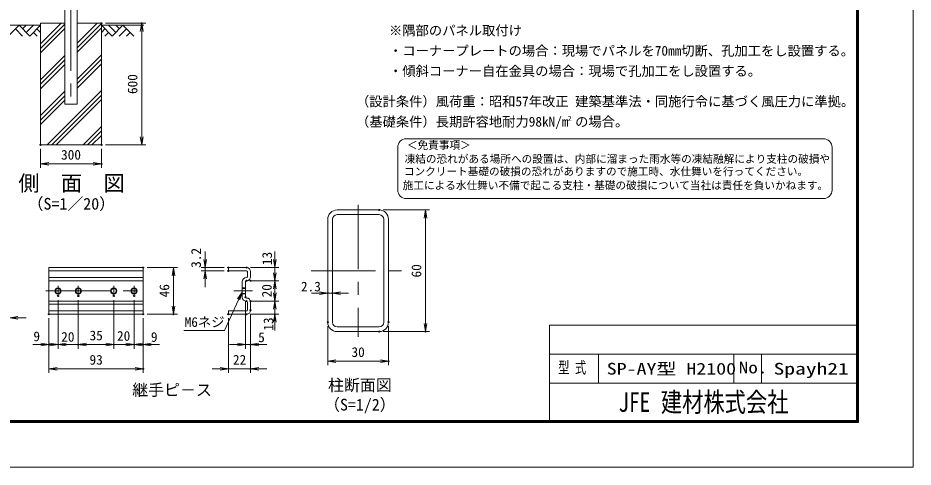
# Model space of a CAD drawing. Units: millimetres, scale not verified, with parts at other scales. Extents: x -4200 to 4200, y -2970 to 2970.
# Drawn here: x -219 to 4200, y -2970 to -754 of the extents above; entities that cross this region are included whole.
import ezdxf
from ezdxf.enums import TextEntityAlignment as Align

# ---------------------------------------------------------------- set-up
doc = ezdxf.new("R2010")
doc.units = ezdxf.units.MM
doc.header["$LTSCALE"] = 10
doc.header["$PDMODE"] = 32
doc.header["$PDSIZE"] = 5
doc.linetypes.add('USER1', pattern=[50.8, 31.75, -6.35, 6.35, -6.35])
doc.linetypes.add('USER2', pattern=[0.375, 0.25, -0.125])
for name, color, linetype, lineweight in [('0-0_D-BGD', 7, 'Continuous', 18), ('0-1_D-STR4', 7, 'Continuous', 18), ('0-2_D-DCR-HCH', 7, 'Continuous', 13), ('0-3_D-STR3', 3, 'Continuous', 13), ('0-4_D-BMK', 2, 'USER1', 13), ('0-5_D-STR1', 1, 'Continuous', 18), ('0-6_D-STR-DIM', 7, 'Continuous', 13), ('0-7_0', 7, 'Continuous', 18), ('0-9_D-TTL-TXT', 7, 'Continuous', 18), ('0-A_D-STR-TXT', 7, 'Continuous', 13), ('0-B_D-TTL', 7, 'Continuous', 18), ('0-C_WAKU', 7, 'Continuous', 18)]:
    doc.layers.add(name, color=color, linetype=linetype, lineweight=lineweight)
doc.layers.add('0-8_Defpoints', color=253, linetype='Continuous')
doc.styles.add('ＭＳ ゴシック', font='')
doc.styles.get('ＭＳ ゴシック').set_extended_font_data('MS Gothic')

# ---------------------------------------------------------------- blocks, each defined once
blk = doc.blocks.new('_Open')
at = {"layer": '0-7_0'}
blk.add_line((-10, 1.667), (0, 0), dxfattribs=at)
blk.add_lwpolyline([(-10, -1.667), (0, 0), (-10, 0)], dxfattribs=at)

msp = doc.modelspace()

# ---------------------------------------------------------------- linework, layer by layer
at = {"layer": '0-0_D-BGD'}
for p, q in [((-106.93, -790), (-306.93, -790)), ((193.07, -790), (403.07, -790))]:
    msp.add_line(p, q, dxfattribs=at)
at = {"layer": '0-1_D-STR4'}
for p, q in [((-106.93, -780), (-106.93, -1380)), ((13.07, -780), (-106.93, -780)), ((193.07, -780), (73.07, -780)), ((193.07, -780), (193.07, -1380)), ((193.07, -1380), (-106.93, -1380))]:
    msp.add_line(p, q, dxfattribs=at)
at = {"layer": '0-2_D-DCR-HCH'}
for p, q in [((-213.36, -790), (-266.57, -843.21)), ((-213.36, -790), (-160.14, -843.21)), ((-195.62, -807.74), (-177.88, -790)), ((-177.88, -825.47), (-142.41, -790)), ((-160.14, -843.21), (-106.93, -790)), ((-106.93, -882.25), (-4.68, -780)), ((-106.93, -904.35), (13.07, -784.35)), ((73.07, -879.03), (172.1, -780)), ((73.07, -901.13), (193.07, -781.13)), ((246.28, -843.21), (193.07, -790)), ((264.02, -825.47), (228.54, -790)), ((299.49, -790), (246.28, -843.21)), ((281.85, -807.83), (264.02, -790)), ((299.49, -790), (352.7, -843.21)), ((-231.09, -807.74), (-195.46, -843.21)), ((-142.41, -825.47), (-124.59, -843.21)), ((-124.67, -807.74), (-106.93, -825.39)), ((-106.93, -926.45), (13.07, -806.45)), ((73.07, -923.22), (193.07, -803.22)), ((210.81, -807.74), (193.07, -825.39)), ((228.54, -825.47), (210.72, -843.21)), ((317.23, -807.74), (281.59, -843.21)), ((334.97, -825.47), (317.15, -843.21)), ((-106.93, -1059.03), (13.07, -939.03)), ((-106.93, -1081.13), (13.07, -961.13)), ((73.07, -1055.81), (193.07, -935.81)), ((73.07, -1077.9), (193.07, -957.9)), ((-106.93, -1103.22), (13.07, -983.22)), ((73.07, -1100), (193.07, -980)), ((-106.93, -1235.81), (13.07, -1115.81)), ((-106.93, -1257.9), (13.07, -1137.9)), ((-74.35, -1380), (193.07, -1112.58)), ((-52.25, -1380), (193.07, -1134.68)), ((-106.93, -1280), (13.07, -1160)), ((-30.15, -1380), (193.07, -1156.78)), ((102.43, -1380), (193.07, -1289.36)), ((124.52, -1380), (193.07, -1311.46)), ((146.62, -1380), (193.07, -1333.55))]:
    msp.add_line(p, q, dxfattribs=at)
at = {"layer": '0-3_D-STR3'}
for p, q in [((-65.68, -1985.76), (-65.68, -2215.76)), ((-65.68, -1985.76), (399.32, -1985.76)), ((399.32, -1985.76), (399.32, -2215.76)), ((819.9, -1985.76), (819.9, -2001.76)), ((819.9, -1985.76), (909.9, -1985.76)), ((-65.68, -2001.76), (399.32, -2001.76)), ((819.9, -2001.76), (909.9, -2001.76)), ((913.9, -2005.76), (913.9, -2030.76)), ((929.9, -2005.76), (929.9, -2030.76)), ((399.32, -2034.76), (-65.68, -2034.76)), ((888.9, -2054.76), (888.9, -2131.76)), ((904.9, -2054.76), (904.9, -2131.76)), ((908.9, -2034.76), (909.9, -2034.76)), ((908.9, -2050.76), (909.9, -2050.76)), ((908.9, -2135.76), (909.9, -2135.76)), ((908.9, -2151.76), (909.9, -2151.76)), ((913.9, -2155.76), (913.9, -2195.76)), ((929.9, -2155.76), (929.9, -2195.76)), ((399.32, -2166.76), (-65.68, -2166.76)), ((-65.68, -2199.76), (399.32, -2199.76)), ((819.9, -2199.76), (909.9, -2199.76)), ((819.9, -2199.76), (819.9, -2215.76)), ((-65.68, -2215.76), (399.32, -2215.76)), ((819.9, -2215.76), (909.9, -2215.76))]:
    msp.add_line(p, q, dxfattribs=at)
at = {"layer": '0-3_D-STR3', "linetype": 'USER2'}
for p, q in [((399.32, -2050.76), (-65.68, -2050.76)), ((888.9, -2085.76), (904.9, -2085.76)), ((888.9, -2088.47), (904.9, -2088.47)), ((888.9, -2113.06), (904.9, -2113.06)), ((888.9, -2115.76), (904.9, -2115.76)), ((399.32, -2150.76), (-65.68, -2150.76))]:
    msp.add_line(p, q, dxfattribs=at)
at = {"layer": '0-3_D-STR3'}
for centre, radius in [((-20.68, -2100.76), 15), ((-20.68, -2100.76), 12.29), ((79.32, -2100.76), 15), ((79.32, -2100.76), 12.29), ((254.32, -2100.76), 15), ((254.32, -2100.76), 12.29), ((354.32, -2100.76), 15), ((354.32, -2100.76), 12.29)]:
    msp.add_circle(centre, radius, dxfattribs=at)
for centre, radius, start, end in [((909.9, -2005.76), 20, 0, 90), ((909.9, -2005.76), 4, 0, 90), ((909.9, -2030.76), 4, 270, 0), ((909.9, -2030.76), 20, 270, 0), ((908.9, -2054.76), 20, 90, 180), ((908.9, -2054.76), 4, 90, 180), ((908.9, -2131.76), 20, 180, 270), ((908.9, -2131.76), 4, 180, 270), ((909.9, -2155.76), 20, 0, 90), ((909.9, -2155.76), 4, 0, 90), ((909.9, -2195.76), 4, 270, 0), ((909.9, -2195.76), 20, 270, 0)]:
    msp.add_arc(centre, radius, start, end, dxfattribs=at)
at = {"layer": '0-4_D-BMK'}
for p, q in [((43.07, 1335), (43.07, -1195)), ((1460.41, -1675.43), (1460.41, -2327.41)), ((1229.41, -2001.42), (1691.41, -2001.42)), ((-20.68, -2075.76), (-20.68, -2125.76)), ((79.32, -2075.76), (79.32, -2125.76)), ((254.32, -2075.76), (254.32, -2125.76)), ((354.32, -2075.76), (354.32, -2125.76)), ((-80.68, -2100.76), (414.32, -2100.76)), ((847.53, -2100.76), (939.85, -2100.76))]:
    msp.add_line(p, q, dxfattribs=at)
at = {"layer": '0-5_D-STR1'}
for p, q in [((13.07, 1310), (13.07, -1180)), ((73.07, -1180), (73.07, 1310)), ((13.07, -1180), (73.07, -1180)), ((1356.41, -1701.42), (1564.41, -1701.42)), ((1310.41, -1747.42), (1310.41, -2255.42)), ((1333.41, -1747.42), (1333.41, -2255.42)), ((1356.41, -1724.42), (1564.41, -1724.42)), ((1587.41, -1747.42), (1587.41, -2255.42)), ((1610.41, -1747.42), (1610.41, -2255.42)), ((1356.41, -2278.42), (1564.41, -2278.42)), ((1356.41, -2301.42), (1564.41, -2301.42))]:
    msp.add_line(p, q, dxfattribs=at)
for centre, radius, start, end in [((1356.41, -1747.42), 46, 90, 180), ((1564.41, -1747.42), 46, 0, 90), ((1356.41, -1747.42), 23, 90, 180), ((1564.41, -1747.42), 23, 0, 90), ((1356.41, -2255.42), 46, 180, 270), ((1356.41, -2255.42), 23, 180, 270), ((1564.41, -2255.42), 23, 270, 0), ((1564.41, -2255.42), 46, 270, 0)]:
    msp.add_arc(centre, radius, start, end, dxfattribs=at)
at = {"layer": '0-6_D-STR-DIM'}
for p, q in [((213.07, -780), (412.08, -780)), ((392.08, -1380), (392.08, -780)), ((-106.93, -1400), (-106.93, -1494.25)), ((193.07, -1400), (193.07, -1494.25)), ((213.07, -1380), (412.08, -1380)), ((-106.93, -1474.25), (193.07, -1474.25)), ((1584.41, -1701.42), (1813.28, -1701.42)), ((1793.28, -1701.42), (1793.28, -2301.42)), ((704.9, -1945.76), (704.9, -1905.76)), ((1049.9, -1945.76), (1049.9, -1905.76)), ((419.32, -1985.76), (569.32, -1985.76)), ((549.32, -1985.76), (549.32, -2215.76)), ((799.9, -1985.76), (684.9, -1985.76)), ((704.9, -2001.76), (704.9, -1985.76)), ((929.9, -1985.76), (1069.9, -1985.76)), ((1049.9, -2010.76), (1049.9, -1970.76)), ((1049.9, -1985.76), (1049.9, -2050.76)), ((799.9, -2001.76), (684.9, -2001.76)), ((704.9, -2041.76), (704.9, -2081.76)), ((929.9, -2050.76), (1069.9, -2050.76)), ((949.9, -2050.76), (1069.9, -2050.76)), ((1049.9, -2050.76), (1049.9, -2150.76)), ((1049.9, -2110.76), (1049.9, -2070.76)), ((1049.9, -2090.76), (1049.9, -2130.76)), ((1270.41, -2111.8), (1230.41, -2111.8)), ((1333.41, -2111.8), (1310.41, -2111.8)), ((1373.41, -2111.8), (1413.41, -2111.8)), ((-20.68, -2145.76), (-20.68, -2385.76)), ((-20.68, -2145.76), (-20.68, -2385.76)), ((79.32, -2145.76), (79.32, -2385.76)), ((79.32, -2145.76), (79.32, -2385.76)), ((254.32, -2145.76), (254.32, -2385.76)), ((254.32, -2145.76), (254.32, -2385.76)), ((354.32, -2145.76), (354.32, -2385.76)), ((354.32, -2145.76), (354.32, -2385.76)), ((904.9, -2151.76), (904.9, -2385.76)), ((929.9, -2150.76), (1069.9, -2150.76)), ((949.9, -2150.76), (1069.9, -2150.76)), ((1049.9, -2150.76), (1049.9, -2215.76)), ((1049.9, -2190.76), (1049.9, -2230.76)), ((-218.92, -2233.06), (-178.92, -2233.06)), ((-65.68, -2235.76), (-65.68, -2385.76)), ((-65.68, -2235.76), (-65.68, -2505.76)), ((399.32, -2235.76), (399.32, -2385.76)), ((399.32, -2235.76), (399.32, -2505.76)), ((419.32, -2215.76), (569.32, -2215.76)), ((819.9, -2235.76), (819.9, -2505.76)), ((929.9, -2215.76), (1069.9, -2215.76)), ((929.9, -2215.76), (929.9, -2385.76)), ((929.9, -2215.76), (929.9, -2505.76)), ((1049.9, -2255.76), (1049.9, -2295.76)), ((1310.41, -2274.62), (1310.41, -2467.92)), ((1610.41, -2274.62), (1610.41, -2467.92)), ((1584.41, -2301.42), (1813.28, -2301.42)), ((-105.68, -2365.76), (-145.68, -2365.76)), ((-60.68, -2365.76), (-100.68, -2365.76)), ((-20.68, -2365.76), (-65.68, -2365.76)), ((-20.68, -2365.76), (79.32, -2365.76)), ((19.32, -2365.76), (59.32, -2365.76)), ((79.32, -2365.76), (254.32, -2365.76)), ((119.32, -2365.76), (159.32, -2365.76)), ((214.32, -2365.76), (174.32, -2365.76)), ((254.32, -2365.76), (354.32, -2365.76)), ((314.32, -2365.76), (274.32, -2365.76)), ((354.32, -2365.76), (399.32, -2365.76)), ((394.32, -2365.76), (434.32, -2365.76)), ((439.32, -2365.76), (479.32, -2365.76)), ((864.9, -2365.76), (824.9, -2365.76)), ((904.9, -2365.76), (929.9, -2365.76)), ((969.9, -2365.76), (1009.9, -2365.76)), ((1310.41, -2447.92), (1610.41, -2447.92)), ((-65.68, -2485.76), (399.32, -2485.76)), ((779.9, -2485.76), (739.9, -2485.76)), ((819.9, -2485.76), (929.9, -2485.76)), ((969.9, -2485.76), (1009.9, -2485.76))]:
    msp.add_line(p, q, dxfattribs=at)
at = {"layer": '0-8_Defpoints'}
for p in [(193.07, -780), (392.08, -780), (-106.93, -1380), (193.07, -1380), (193.07, -1380), (193.07, -1474.25), (1564.41, -1701.42), (399.32, -1985.76), (704.9, -1985.76), (819.9, -1985.76), (909.9, -1985.76), (819.9, -2001.76), (909.9, -2050.76), (929.9, -2050.76), (1049.9, -2050.76), (1310.41, -2111.8), (1333.41, -2111.8), (-20.68, -2125.76), (79.32, -2125.76), (254.32, -2125.76), (354.32, -2125.76), (904.9, -2131.76), (909.9, -2150.76), (929.9, -2150.76), (1049.9, -2150.76), (929.9, -2195.76), (-65.68, -2215.76), (399.32, -2215.76), (399.32, -2215.76), (549.32, -2215.76), (819.9, -2215.76), (909.9, -2215.76), (1049.9, -2215.76), (1310.41, -2254.62), (1610.41, -2254.62), (1564.41, -2301.42), (1793.28, -2301.42), (-65.68, -2365.76), (79.32, -2365.76), (254.32, -2365.76), (354.32, -2365.76), (399.32, -2365.76), (929.9, -2365.76), (1610.41, -2447.92), (399.32, -2485.76), (929.9, -2485.76)]:
    msp.add_point(p, dxfattribs=at)
at = {"layer": '0-9_D-TTL-TXT', "color": 2}
for p, q in [((3757.89, -1350.23), (1698.24, -1350.23)), ((1656.13, -1392.34), (1656.13, -1602.89)), ((3800, -1602.89), (3800, -1392.34)), ((1698.24, -1645), (3757.89, -1645))]:
    msp.add_line(p, q, dxfattribs=at)
for centre, start, end in [((1698.24, -1392.34), 90, 180), ((3757.89, -1392.34), 0, 90), ((1698.24, -1602.89), 180, 270), ((3757.89, -1602.89), 270, 0)]:
    msp.add_arc(centre, 42.11, start, end, dxfattribs=at)
at = {"layer": '0-A_D-STR-TXT'}
msp.add_lwpolyline([(599.67, -2296.81), (801.54, -2296.81), (886.98, -2108.06)], dxfattribs=at)
at = {"layer": '0-B_D-TTL'}
for points in [[(-4200, -2970), (4200, -2970), (4200, 2970), (-4200, 2970)], [(-3930, 2750), (3930, 2750), (3930, -2750), (-3930, -2750)], [(-3927.5, 2747.5), (3927.5, 2747.5), (3927.5, -2747.5), (-3927.5, -2747.5)], [(-3925, 2745), (3925, 2745), (3925, -2745), (-3925, -2745)], [(-3922.5, 2742.5), (3922.5, 2742.5), (3922.5, -2742.5), (-3922.5, -2742.5)], [(-3920, 2740), (3920, 2740), (3920, -2740), (-3920, -2740)]]:
    msp.add_lwpolyline(points, close=True, dxfattribs=at)
at = {"layer": '0-C_WAKU'}
for p, q in [((2405.55, -2269.93), (3920, -2269.93)), ((2405.55, -2740), (2405.55, -2269.93)), ((2405.55, -2413.18), (3920, -2413.18)), ((2647.73, -2556.43), (2647.73, -2413.18)), ((3315.19, -2556.43), (3315.19, -2413.18)), ((3451.28, -2556.43), (3451.28, -2413.18)), ((2405.55, -2556.43), (3920, -2556.43))]:
    msp.add_line(p, q, dxfattribs=at)

# ---------------------------------------------------------------- block references
at = {"layer": '0-6_D-STR-DIM', "xscale": 4, "yscale": 4}
for p, rotation in [((392.08, -780), 90), ((392.08, -1380), 270), ((-106.93, -1474.25), 180), ((1793.28, -1701.42), 90), ((549.32, -1985.76), 90), ((704.9, -1985.76), 270), ((1049.9, -1985.76), 270), ((704.9, -2001.76), 90), ((1049.9, -2050.76), 270), ((1049.9, -2050.76), 90), ((1049.9, -2150.76), 270), ((1333.41, -2111.8), 180), ((1049.9, -2150.76), 90), ((549.32, -2215.76), 270), ((-258.92, -2233.06), 180), ((1049.9, -2215.76), 90), ((1793.28, -2301.42), 270), ((-20.68, -2365.76), 180), ((79.32, -2365.76), 180), ((79.32, -2365.76), 180), ((354.32, -2365.76), 180), ((399.32, -2365.76), 180), ((929.9, -2365.76), 180), ((1310.41, -2447.92), 180), ((-65.68, -2485.76), 180), ((929.9, -2485.76), 180)]:
    msp.add_blockref('_Open', p, dxfattribs=dict(at, rotation=rotation))
for p in [(193.07, -1474.25), (1310.41, -2111.8), (-65.68, -2365.76), (-20.68, -2365.76), (254.32, -2365.76), (254.32, -2365.76), (354.32, -2365.76), (904.9, -2365.76), (1610.41, -2447.92), (399.32, -2485.76), (819.9, -2485.76)]:
    msp.add_blockref('_Open', p, dxfattribs=at)
at = {"layer": '0-A_D-STR-TXT', "xscale": 4, "yscale": 4, "rotation": 65.64729}
msp.add_blockref('_Open', (887.8, -2106.23), dxfattribs=at)

# ---------------------------------------------------------------- texts
at = {"layer": '0-6_D-STR-DIM', "style": 'ＭＳ ゴシック'}
for s, p in [('600', (385.33, -1129.26)), ('3.2', (698.75, -1986.85)), ('13', (1049.67, -1973.43)), ('60', (1786.53, -2034.43)), ('46', (542.57, -2132.5)), ('20', (1048.21, -2132.66)), ('13', (1056.22, -2297.08))]:
    msp.add_text(s, height=48.09, rotation=90, dxfattribs=at).set_placement(p, align=Align.BOTTOM_LEFT)
for s, p in [('300', (-5.82, -1467.5)), ('2.3', (1178.42, -2117.6)), ('35', (134.83, -2359.01)), ('9', (-142.43, -2363.38)), ('20', (-5.17, -2365.88)), ('20', (270.34, -2361.16)), ('9', (437.49, -2366.62)), ('5', (967.16, -2368.13)), ('30', (1427.78, -2441.17)), ('93', (134.58, -2479.01)), ('22', (842.66, -2479.01))]:
    msp.add_text(s, height=48.09, dxfattribs=at).set_placement(p, align=Align.BOTTOM_LEFT)
at = {"layer": '0-9_D-TTL-TXT', "style": 'ＭＳ ゴシック'}
for s, height, p in [('（設計条件）風荷重：昭和57年改正 建築基準法・同施行令に基づく風圧力に準拠。', 48.09, (1450, -1204.25)), ('（基礎条件）長期許容地耐力98kN/m の場合。', 48.09, (1450, -1304.25)), ('2', 24.05, (2495.47, -1268.44)), ('＜免責事項＞ \u3000\u3000', 38.49, (1701.36, -1412.7)), ('凍結の恐れがある場所への設置は、内部に溜まった雨水等の凍結融解により支柱の破損や', 38.49, (1689.97, -1480.5)), ('コンクリート基礎の破損の恐れがありますので施工時、水仕舞いを行ってください。', 38.49, (1686.51, -1542.33)), ('側\u3000面\u3000図', 76.98, (-216.83, -1630.74)), ('施工による水仕舞い不備で起こる支柱・基礎の破損について当社は責任を負いかねます。 ', 38.49, (1680.62, -1610.97)), ('（S=1／20）', 57.7, (-171.35, -1716.99)), ('継手ピ－ス', 57.7, (345.36, -2635.27)), ('柱断面図', 57.7, (1311.69, -2611.5)), ('（S=1/2）', 57.7, (1292.2, -2708.14))]:
    msp.add_text(s, height=height, dxfattribs=at).set_placement(p, align=Align.BOTTOM_LEFT)
at = {"layer": '0-A_D-STR-TXT', "style": 'ＭＳ ゴシック'}
for s, p in [('※隅部のパネル取付け', (1613, -854.25)), ('・コーナープレートの場合：現場でパネルを70mm切断、孔加工をし設置する。', (1613, -954.25)), ('・傾斜コーナー自在金具の場合：現場で孔加工をし設置する。', (1613, -1054.25)), ('M6ネジ', (604.16, -2292.85))]:
    msp.add_text(s, height=48.09, dxfattribs=at).set_placement(p, align=Align.BOTTOM_LEFT)
at = {"layer": '0-C_WAKU', "style": 'ＭＳ ゴシック'}
for s, height, width, p in [('型 式', 57.73, 0.7, (2448.3, -2525.02)), ('SP-AY型 H2100', 57.73, 1.25, (2687.7, -2530.99)), ('No.', 57.7, 1.2, (3339.54, -2525.02)), ('Spayh21', 57.73, 1.35, (3511.41, -2530.99)), ('JFE 建材株式会社', 96.21, 0.8, (2745.39, -2726.27))]:
    msp.add_text(s, height=height, dxfattribs=dict(at, width=width)).set_placement(p, align=Align.BOTTOM_LEFT)

doc.saveas('drawing.dxf')
